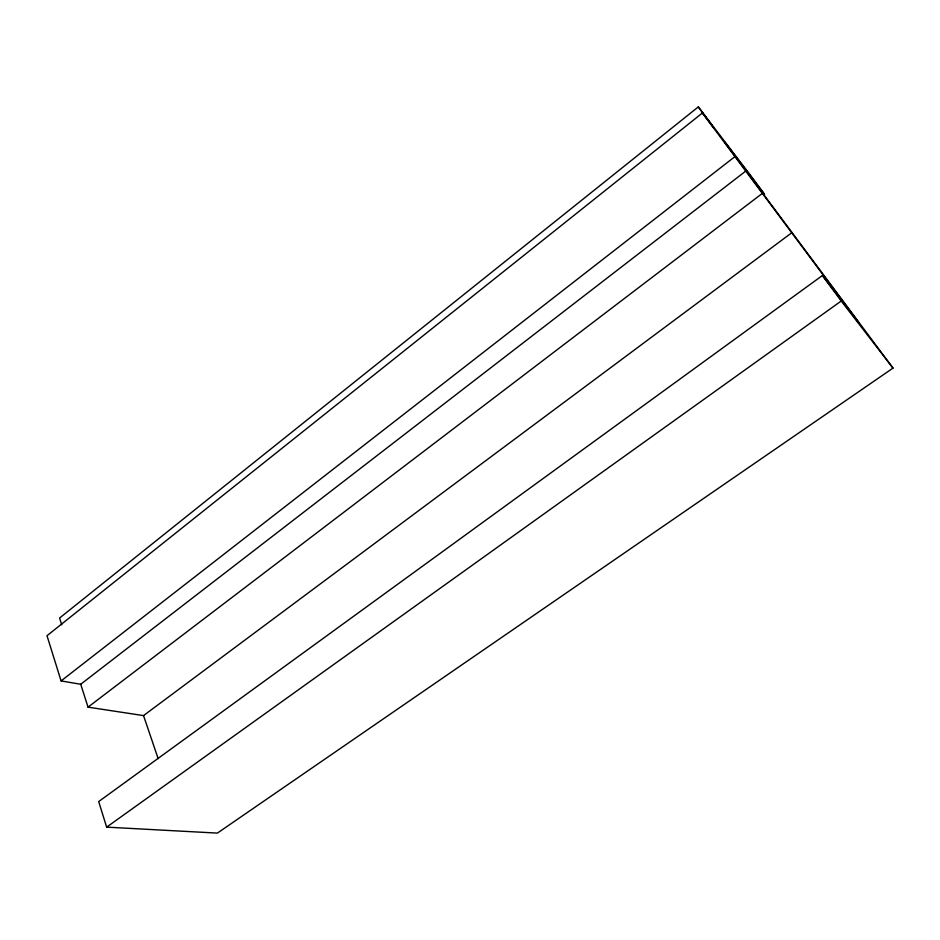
<?xml version="1.0" encoding="UTF-8"?>
<svg xmlns="http://www.w3.org/2000/svg" width="940" height="940" viewBox="0 0 940 940"><rect width="100%" height="100%" fill="white"/><g stroke="black" fill="none" stroke-linecap="round" stroke-linejoin="round"><path stroke-width="1.41" d="M745.714 171.104L80.723 684.261L61.088 680.924L47 635.722L702.415 112.976L859.348 323.478L822.406 275.514L98.688 801.585L106.655 827.141L217.399 833.099L893 368.104L724.681 142.14L764.573 194.368L749.944 174.593L698.303 106.902L59.584 618.027L61.746 624.806M61.088 680.924L734.739 156.768M80.723 684.261L88.031 707.15L762.223 193.476M88.031 707.15L143.526 715.599L792.115 232.497M106.655 827.141L841.218 301.012L893 368.104M702.415 112.976L713.766 127.84L698.303 106.902M822.406 275.514L841.218 301.012M143.526 715.599L158.167 758.65"/></g></svg>
